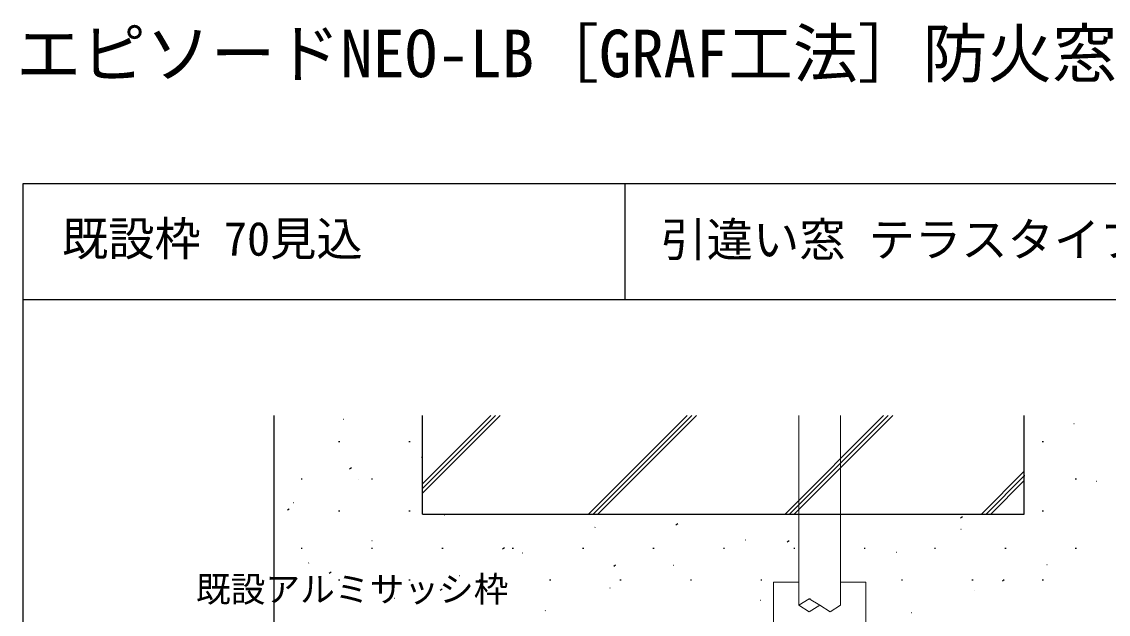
# Model space of a CAD drawing. Units: millimetres, scale not verified. Extents: x -437 to 438, y -331 to 329.
# Drawn here: x -437.1 to -202.4, y 200.8 to 328.7 of the extents above; entities that cross this region are included whole.
import ezdxf
from ezdxf.enums import TextEntityAlignment as Align

# ---------------------------------------------------------------- set-up
doc = ezdxf.new("R2010")
doc.units = ezdxf.units.MM
doc.header["$LTSCALE"] = 2
for name, color, linetype in [('0-1_USER1', 3, 'Continuous'), ('0-7_YKK_D', 6, 'Continuous'), ('0-8_YKK_ZWAK', 7, 'Continuous'), ('0-9_YSS_K', 3, 'Continuous'), ('0-A_YSS_KE', 3, 'Continuous')]:
    doc.layers.add(name, color=color, linetype=linetype)
doc.layers.add('0-5_YKK_13', color=4, linetype='Continuous', lineweight=18)
doc.styles.add('ＭＳ ゴシック', font='')
doc.styles.get('ＭＳ ゴシック').set_extended_font_data('MS Gothic')

msp = doc.modelspace()

# ---------------------------------------------------------------- linework, layer by layer
at = {"layer": '0-5_YKK_13'}
for p, q in [((-274.699, 207.697), (-274.699, 197.697)), ((-274.699, 207.697), (-269.199, 207.697)), ((-260.199, 207.697), (-254.699, 207.697)), ((-254.699, 207.697), (-254.699, 197.697)), ((-266.684, 204.097), (-266.949, 204.097))]:
    msp.add_line(p, q, dxfattribs=at)
for points in [[(-269.199, 202.697), (-269.199, 222.397), (-269.199, 243.7)], [(-260.199, 202.697), (-260.199, 222.397), (-260.199, 243.7)], [(-269.199, 202.697), (-266.949, 204.097), (-264.699, 202.697)], [(-269.199, 202.697), (-266.949, 201.297), (-264.699, 202.697)], [(-260.199, 202.697), (-262.449, 201.297), (-264.699, 202.697)], [(-266.978, 201.297), (-266.964, 201.297), (-266.949, 201.297)]]:
    msp.add_lwpolyline(points, dxfattribs=at)
at = {"layer": '0-8_YKK_ZWAK'}
for p, q in [((-436.8, 293.7), (-436.8, -331.3)), ((438.2, 293.7), (-436.8, 293.7)), ((-306.8, 293.7), (-306.8, 268.7)), ((438.2, 268.7), (-436.8, 268.7))]:
    msp.add_line(p, q, dxfattribs=at)
at = {"layer": '0-9_YSS_K'}
for p, q in [((-367.633, 242.888), (-367.585, 242.904)), ((-350.502, 228.936), (-335.739, 243.7)), ((-350.502, 227.936), (-334.739, 243.7)), ((-350.502, 226.936), (-333.739, 243.7)), ((-314.612, 222.4), (-293.312, 243.7)), ((-313.612, 222.4), (-292.312, 243.7)), ((-312.612, 222.4), (-291.312, 243.7)), ((-272.186, 222.4), (-250.886, 243.7)), ((-271.186, 222.4), (-249.886, 243.7)), ((-270.186, 222.4), (-248.886, 243.7)), ((-209.781, 241.967), (-209.734, 241.984)), ((-368.63, 238.075), (-368.38, 238.075)), ((-353.43, 238.075), (-353.18, 238.075)), ((-216.63, 238.075), (-216.38, 238.075)), ((-350.687, 234.684), (-350.64, 234.7)), ((-366.235, 232.179), (-365.818, 232.455)), ((-376.705, 230), (-376.455, 230)), ((-361.505, 230), (-361.255, 230)), ((-229.759, 222.4), (-220.502, 231.657)), ((-228.759, 222.4), (-220.502, 230.657)), ((-220.502, 230.693), (-220.401, 230.759)), ((-209.505, 230), (-209.255, 230)), ((-364.402, 229.827), (-364.355, 229.843)), ((-227.759, 222.4), (-220.502, 229.657)), ((-204.901, 229.49), (-204.854, 229.507)), ((-379.681, 223.279), (-379.264, 223.555)), ((-378.354, 224.886), (-378.306, 224.903)), ((-368.63, 223.125), (-368.38, 223.125)), ((-353.43, 223.125), (-353.18, 223.125)), ((-220.502, 223.966), (-220.455, 223.982)), ((-216.63, 223.125), (-216.38, 223.125)), ((-345.807, 222.207), (-345.76, 222.224)), ((-234.264, 221.583), (-233.847, 221.859)), ((-313.261, 219.527), (-313.214, 219.544)), ((-295.737, 220.073), (-295.321, 220.349)), ((-234.217, 219.109), (-234.17, 219.125)), ((-361.408, 216.682), (-361.361, 216.699)), ((-280.715, 216.848), (-280.668, 216.865)), ((-271.724, 216.378), (-271.307, 216.654)), ((-376.705, 215.05), (-376.455, 215.05)), ((-361.505, 215.05), (-361.255, 215.05)), ((-346.305, 215.05), (-346.055, 215.05)), ((-333.197, 214.868), (-332.78, 215.144)), ((-331.105, 215.05), (-330.855, 215.05)), ((-328.862, 214.003), (-328.815, 214.02)), ((-315.905, 215.05), (-315.655, 215.05)), ((-300.705, 215.05), (-300.455, 215.05)), ((-285.505, 215.05), (-285.255, 215.05)), ((-270.305, 215.05), (-270.055, 215.05)), ((-255.105, 215.05), (-254.855, 215.05)), ((-248.169, 214.168), (-248.121, 214.185)), ((-239.905, 215.05), (-239.655, 215.05)), ((-224.705, 215.05), (-224.455, 215.05)), ((-209.505, 215.05), (-209.255, 215.05)), ((-375.123, 211.826), (-375.076, 211.842)), ((-309.184, 211.173), (-308.767, 211.449)), ((-296.315, 211.323), (-296.268, 211.34)), ((-215.622, 211.489), (-215.575, 211.505)), ((-370.657, 209.663), (-370.24, 209.939)), ((-342.577, 209.146), (-342.53, 209.163)), ((-368.63, 208.175), (-368.38, 208.175)), ((-353.43, 208.175), (-353.18, 208.175)), ((-338.23, 208.175), (-337.98, 208.175)), ((-323.03, 208.175), (-322.78, 208.175)), ((-307.83, 208.175), (-307.58, 208.175)), ((-292.63, 208.175), (-292.38, 208.175)), ((-277.43, 208.175), (-277.18, 208.175)), ((-247.03, 208.175), (-246.78, 208.175)), ((-231.83, 208.175), (-231.58, 208.175)), ((-225.24, 207.967), (-224.823, 208.243)), ((-216.63, 208.175), (-216.38, 208.175)), ((-356.528, 204.206), (-356.481, 204.222)), ((-346.644, 205.968), (-346.227, 206.244)), ((-310.031, 206.466), (-309.984, 206.483)), ((-231.223, 205.964), (-231.176, 205.981)), ((-277.485, 203.787), (-277.438, 203.804)), ((-323.982, 201.526), (-323.935, 201.543)), ((-244.938, 201.107), (-244.891, 201.124))]:
    msp.add_line(p, q, dxfattribs=at)
at = {"layer": '0-A_YSS_KE'}
for p, q in [((-382.505, 185.4), (-382.505, 243.7)), ((-350.502, 222.4), (-350.502, 243.7)), ((-220.502, 222.4), (-220.502, 243.7)), ((-350.502, 222.4), (-220.502, 222.4))]:
    msp.add_line(p, q, dxfattribs=at)

# ---------------------------------------------------------------- texts
at = {"layer": '0-1_USER1', "style": 'ＭＳ ゴシック'}
for s, height, p in [('エピソードNEO-LB［GRAF工法］防火窓 引違い窓（2枚建）', 10.26, (-438.229, 313.677)), ('既設枠 70見込', 7.331, (-428.367, 276.001)), ('引違い窓 テラスタイプ（2枚建） 26㎜溝幅 S-5仕様', 7.331, (-299.106, 275.831))]:
    msp.add_text(s, height=height, dxfattribs=at).set_placement(p, align=Align.BOTTOM_LEFT)
at = {"layer": '0-7_YKK_D', "style": 'ＭＳ ゴシック'}
msp.add_text('既設アルミサッシ枠', height=5.499, dxfattribs=at).set_placement((-399.427, 201.769), align=Align.BOTTOM_LEFT)

doc.saveas('drawing.dxf')
